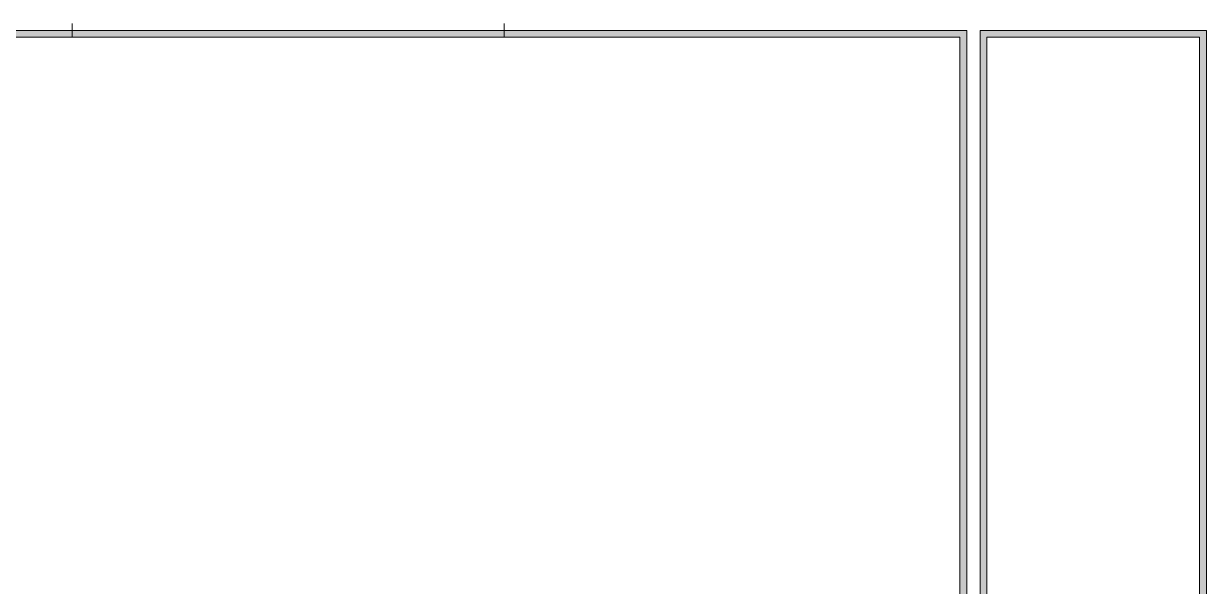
# Model space of a CAD drawing. Header units: inches. Extents: x -20.8 to 74.7, y -53.7 to 19.1.
# Drawn here: x 52.8 to 74.7, y -29.91 to -19.49 of the extents above; entities that cross this region are included whole.
import ezdxf

# ---------------------------------------------------------------- set-up
doc = ezdxf.new("R2010")
doc.units = ezdxf.units.IN
doc.header["$MEASUREMENT"] = 0
doc.layers.add('G-ANNO-TTLB', color=7, linetype='Continuous', lineweight=0)

msp = doc.modelspace()

# ---------------------------------------------------------------- hatches: boundary and pattern name
at = {"layer": 'G-ANNO-TTLB', "true_color": 0xb9529f, "transparency": 33554687}
h = msp.add_hatch(color=233, dxfattribs=at)
edge = h.paths.add_edge_path()
edge.add_spline(control_points=[(70.265, -53.749), (70.265, -53.749), (29.565, -53.749), (29.565, -53.749), (29.565, -53.749), (29.565, -19.613), (29.565, -19.613), (29.565, -19.613), (70.265, -19.613), (70.265, -19.613), (70.265, -19.613), (70.265, -53.749), (70.265, -53.749)], knot_values=[0, 0, 0, 0, 1, 1, 1, 2, 2, 2, 3, 3, 3, 4, 4, 4, 4], degree=3, periodic=0)
edge = h.paths.add_edge_path()
edge.add_spline(control_points=[(29.69, -19.738), (29.69, -19.738), (29.69, -53.624), (29.69, -53.624), (29.69, -53.624), (70.14, -53.624), (70.14, -53.624), (70.14, -53.624), (70.14, -19.738), (70.14, -19.738), (70.14, -19.738), (29.69, -19.738), (29.69, -19.738)], knot_values=[0, 0, 0, 0, 1, 1, 1, 2, 2, 2, 3, 3, 3, 4, 4, 4, 4], degree=3, periodic=0)
edge.add_line((29.69, -19.738), (29.69, -19.738))
h = msp.add_hatch(color=233, dxfattribs=at)
edge = h.paths.add_edge_path()
edge.add_spline(control_points=[(74.704, -19.613), (74.704, -19.613), (74.704, -53.749), (74.704, -53.749), (74.704, -53.749), (70.516, -53.749), (70.516, -53.749), (70.516, -53.749), (70.516, -19.613), (70.516, -19.613), (70.516, -19.613), (74.704, -19.613), (74.704, -19.613)], knot_values=[0, 0, 0, 0, 1, 1, 1, 2, 2, 2, 3, 3, 3, 4, 4, 4, 4], degree=3, periodic=0)
edge = h.paths.add_edge_path()
edge.add_spline(control_points=[(74.579, -19.738), (74.579, -19.738), (70.641, -19.738), (70.641, -19.738), (70.641, -19.738), (70.641, -53.624), (70.641, -53.624), (70.641, -53.624), (74.579, -53.624), (74.579, -53.624), (74.579, -53.624), (74.579, -19.738), (74.579, -19.738)], knot_values=[0, 0, 0, 0, 1, 1, 1, 2, 2, 2, 3, 3, 3, 4, 4, 4, 4], degree=3, periodic=0)
edge.add_line((74.579, -19.738), (74.579, -19.738))

# ---------------------------------------------------------------- linework, layer by layer
at = {"layer": 'G-ANNO-TTLB', "color": 233, "lineweight": 9, "true_color": 0xb9529f}
for p, q in [((53.698, -19.738), (53.698, -19.488)), ((61.7, -19.738), (61.7, -19.488)), ((70.265, -19.613), (29.565, -19.613)), ((70.265, -53.749), (70.265, -19.613)), ((74.704, -19.613), (70.516, -19.613)), ((70.516, -19.613), (70.516, -53.749)), ((74.704, -53.749), (74.704, -19.613)), ((70.14, -19.738), (29.69, -19.738)), ((29.69, -19.738), (70.14, -19.738)), ((70.14, -53.624), (70.14, -19.738)), ((70.14, -19.738), (70.14, -53.624)), ((70.641, -53.624), (70.641, -19.738)), ((70.641, -19.738), (74.579, -19.738)), ((74.579, -19.738), (74.579, -53.624))]:
    msp.add_line(p, q, dxfattribs=at)
at = {"layer": 'G-ANNO-TTLB'}
for points in [[(70.265, -53.749), (70.265, -53.749), (29.565, -53.749), (29.565, -53.749), (29.565, -53.749), (29.565, -19.613), (29.565, -19.613), (29.565, -19.613), (70.265, -19.613), (70.265, -19.613), (70.265, -19.613), (70.265, -53.749), (70.265, -53.749)], [(74.704, -19.613), (74.704, -19.613), (74.704, -53.749), (74.704, -53.749), (74.704, -53.749), (70.516, -53.749), (70.516, -53.749), (70.516, -53.749), (70.516, -19.613), (70.516, -19.613), (70.516, -19.613), (74.704, -19.613), (74.704, -19.613)], [(29.69, -19.738), (29.69, -19.738), (29.69, -53.624), (29.69, -53.624), (29.69, -53.624), (70.14, -53.624), (70.14, -53.624), (70.14, -53.624), (70.14, -19.738), (70.14, -19.738), (70.14, -19.738), (29.69, -19.738), (29.69, -19.738)], [(74.579, -19.738), (74.579, -19.738), (70.641, -19.738), (70.641, -19.738), (70.641, -19.738), (70.641, -53.624), (70.641, -53.624), (70.641, -53.624), (74.579, -53.624), (74.579, -53.624), (74.579, -53.624), (74.579, -19.738), (74.579, -19.738)]]:
    msp.add_open_spline(points, degree=3, knots=[0, 0, 0, 0, 1, 1, 1, 2, 2, 2, 3, 3, 3, 4, 4, 4, 4], dxfattribs=at)

doc.saveas('drawing.dxf')
